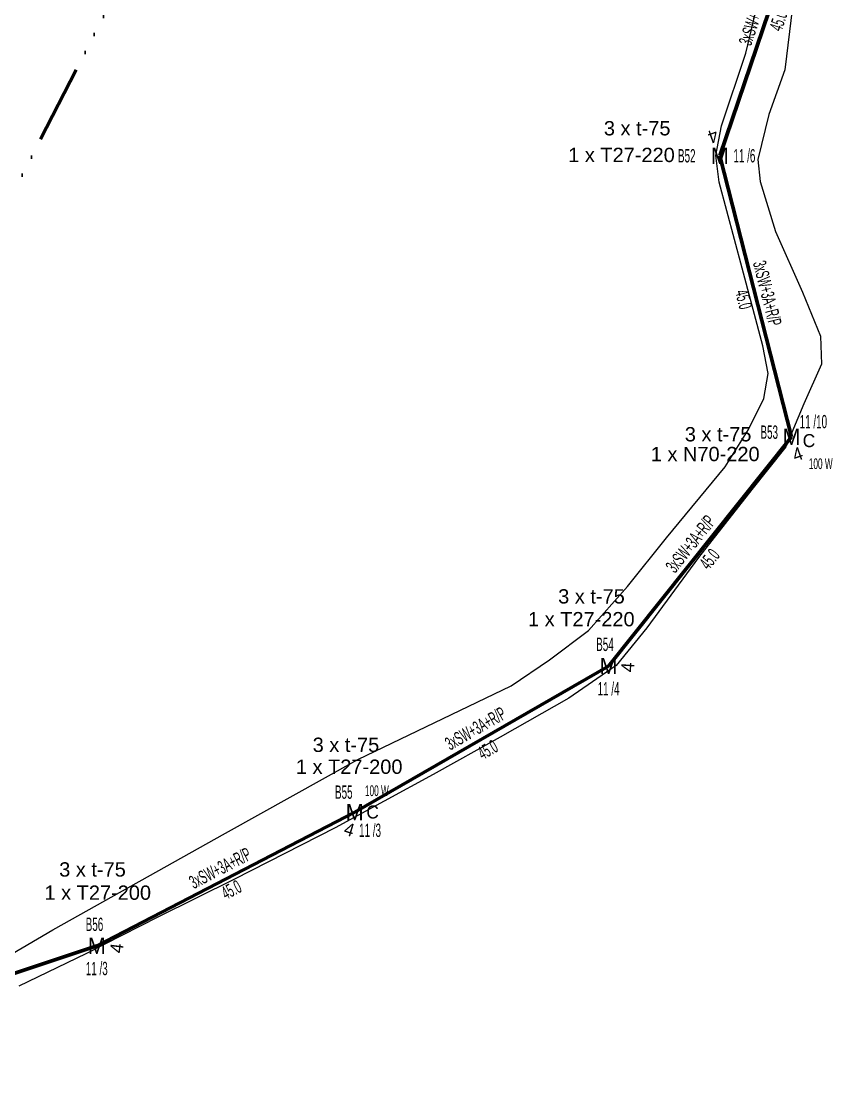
# Model space of a CAD drawing. Header units: millimetres. Extents: x 614452 to 616952, y 4151662 to 4153442.
# Drawn here: x 615285.9 to 615410.7, y 4152140 to 4152303.6 of the extents above; entities that cross this region are included whole.
import ezdxf
from ezdxf.enums import TextEntityAlignment as Align

# ---------------------------------------------------------------- set-up
doc = ezdxf.new("R2010")
doc.units = ezdxf.units.MM
doc.linetypes.add('ACAD_ISO14W100', pattern=[24, 12, -3, 0, -3, 0, -3, 0, -3])
for name, color, linetype, lineweight in [('DIREK_OG_YENI', 10, 'Continuous', 25), ('HAT_OG_HAVAI_YENI', 1, 'Continuous', 70), ('TRAFO_BOLGE_TUM', 254, 'ACAD_ISO14W100', 70)]:
    doc.layers.add(name, color=color, linetype=linetype, lineweight=lineweight)
doc.layers.add('LAMBA_GUCU', color=4, linetype='Continuous')
doc.layers.add('Unknown_Point_Feature', color=7, linetype='Continuous')
doc.styles.add('Direk', font='B_CAD')
doc.styles.get("Standard").update_dxf_attribs({"font": 'Arial'})

msp = doc.modelspace()

# ---------------------------------------------------------------- linework, layer by layer
at = {"color": 5}
for points in [[(615279.74, 4152157.57), (615290.7, 4152163.96), (615317.29, 4152178.81), (615337.63, 4152190.12), (615361.21, 4152201.45), (615367.13, 4152205.44), (615373.11, 4152209.95), (615379.11, 4152216.71), (615385.09, 4152224.21), (615394.12, 4152235.13), (615397.75, 4152240.87), (615400.1, 4152245.61), (615400.74, 4152249.5), (615399.92, 4152253.72), (615396.76, 4152265.67), (615393.24, 4152278.87), (615392.71, 4152282.98), (615393.59, 4152287.54), (615397.34, 4152298.71), (615400.15, 4152310.54)], [(615404.5, 4152305.83), (615403.3, 4152296.18), (615400.87, 4152289.3), (615399.18, 4152282.38), (615399.52, 4152278.98), (615401.88, 4152271.31), (615406.06, 4152261.96), (615408.79, 4152255.23), (615408.98, 4152250.9), (615406.25, 4152244.83), (615403.45, 4152238.22), (615398.25, 4152231.67), (615390.06, 4152221.2), (615382.1, 4152210.39), (615377.39, 4152204.6), (615370.1, 4152199.56), (615359.54, 4152193.56), (615349.23, 4152187.81), (615334.12, 4152179.62), (615318.64, 4152171.73), (615306.85, 4152165.89), (615295.79, 4152160.29), (615285.5, 4152155.32)]]:
    msp.add_lwpolyline(points, dxfattribs=at)
at = {"layer": 'HAT_OG_HAVAI_YENI'}
for p, q in [((615407.77, 4152325.62), (615393.31, 4152282.95)), ((615393.31, 4152282.95), (615404.34, 4152239.73)), ((615404.34, 4152239.73), (615376.2, 4152204.51)), ((615376.2, 4152204.51), (615337.15, 4152182.05)), ((615337.15, 4152182.05), (615297.47, 4152161.51)), ((615297.47, 4152161.51), (615255.27, 4152147.36))]:
    msp.add_line(p, q, dxfattribs=at)
at = {"layer": 'TRAFO_BOLGE_TUM', "flags": 128}
msp.add_lwpolyline([(615486.15, 4152669.73), (615486.14, 4152669.74), (616077.97, 4153209.43), (616078.15, 4153209.6), (616079.01, 4153210.2), (616079.07, 4153210.22), (616079.06, 4153210.23), (616244.06, 4153303.22), (616244.96, 4153303.63), (616245.97, 4153303.9), (616247.01, 4153303.99), (616248.05, 4153303.9), (616248.33, 4153303.83), (616248.33, 4153303.84), (616279.31, 4153296.85), (616280.04, 4153296.64), (616280.99, 4153296.2), (616281.85, 4153295.6), (616282.59, 4153294.86), (616283.19, 4153294), (616283.63, 4153293.05), (616283.9, 4153292.04), (616283.99, 4153291), (616283.9, 4153289.96), (616283.63, 4153288.95), (616283.19, 4153288.01), (616283.19, 4153288.01), (615803.49, 4152453.53), (615803.48, 4152453.52), (615803.31, 4152453.28), (615803.33, 4152453.27), (615607.27, 4152149.14), (615606.83, 4152148.54), (615606.09, 4152147.8), (615605.23, 4152147.2), (615604.28, 4152146.75), (615603.27, 4152146.48), (615602.57, 4152146.42), (615602.57, 4152146.4), (615216.37, 4152124.26), (615216.03, 4152124.25), (615214.99, 4152124.34), (615213.97, 4152124.61), (615213.03, 4152125.05), (615212.17, 4152125.65), (615211.43, 4152126.39), (615210.83, 4152127.25), (615210.39, 4152128.2), (615210.12, 4152129.21), (615210.03, 4152130.25), (615210.12, 4152131.29), (615210.39, 4152132.3), (615210.7, 4152132.98), (615210.69, 4152132.98), (615484.84, 4152668.05), (615484.98, 4152668.31), (615485.58, 4152669.17), (615486.15, 4152669.73), (615486.15, 4152669.73)], dxfattribs=at)

# ---------------------------------------------------------------- texts
at = {"layer": 'DIREK_OG_YENI', "color": 32, "style": 'Direk'}
for rotation, p in [(199.1234, (615392.28, 4152285.94)), (379.6154, (615405.28, 4152237.09)), (446.0658, (615379.13, 4152204.32)), (343.0008, (615336.33, 4152179.38)), (802.8527, (615300.54, 4152161.14))]:
    msp.add_text('4', height=2, rotation=rotation, dxfattribs=at).set_placement(p, align=Align.MIDDLE_CENTER)
at = {"layer": 'DIREK_OG_YENI', "width": 0.53}
for s, p in [('B52', (615388.23, 4152282.95)), ('11 /6', (615397.1, 4152282.95)), ('11 /10', (615407.71, 4152242.08)), ('B53', (615400.92, 4152240.46)), ('B54', (615375.65, 4152207.84)), ('11 /4', (615376.2, 4152201.01)), ('B55', (615335.47, 4152185.12)), ('11 /3', (615339.51, 4152179.26)), ('B56', (615297.12, 4152164.8)), ('11 /3', (615297.47, 4152158.01))]:
    msp.add_text(s, height=2.05, dxfattribs=at).set_placement(p, align=Align.MIDDLE_CENTER)
at = {"layer": 'DIREK_OG_YENI', "style": 'Direk'}
for p in [(615393.31, 4152282.95), (615404.34, 4152239.73), (615376.2, 4152204.51), (615337.15, 4152182.05), (615297.47, 4152161.51)]:
    msp.add_text('M', height=2.5, dxfattribs=at).set_placement(p, align=Align.MIDDLE_CENTER)
at = {"layer": 'DIREK_OG_YENI', "color": 4, "style": 'Direk'}
for p in [(615407.03, 4152239.16), (615339.9, 4152182.07)]:
    msp.add_text('C', height=2, dxfattribs=at).set_placement(p, align=Align.MIDDLE_CENTER)
at = {"layer": 'HAT_OG_HAVAI_YENI', "lineweight": 30, "width": 0.53}
for rotation, p in [(431.2708, (615399.74, 4152304.56, 307696.65)), (284.3164, (615399.64, 4152261.55, 307702.17)), (411.3817, (615389.61, 4152222.65, 307688.1)), (389.8967, (615356.25, 4152194.02, 307668.57)), (387.3688, (615316.92, 4152172.54, 307648.73))]:
    msp.add_text('3xSW+3A+R/P', height=2.05, rotation=rotation, dxfattribs=at).set_placement(p, align=Align.CENTER)
for rotation, p in [(431.2708, (615401.35, 4152304.01, 307696.65)), (284.3164, (615398, 4152261.13, 307702.17)), (411.3817, (615390.93, 4152221.59, 307688.1)), (389.8967, (615357.1, 4152192.54, 307668.57)), (387.3688, (615317.7, 4152171.03, 307648.73))]:
    msp.add_text('45.0', height=2.05, rotation=rotation, dxfattribs=at).set_placement(p, align=Align.TOP_CENTER)
at = {"layer": 'LAMBA_GUCU', "width": 0.55}
for p in [(615408.84, 4152235.61), (615340.56, 4152185.34)]:
    msp.add_text('100 W', height=1.65, dxfattribs=at).set_placement(p, align=Align.MIDDLE_CENTER)
at = {"layer": 'Unknown_Point_Feature', "color": 0}
for s, p in [('3 x t-75', (615375.48, 4152286.08)), ('1 x T27-220', (615369.99, 4152281.98)), ('3 x t-75', (615387.93, 4152239.04)), ('1 x N70-220', (615382.7, 4152236)), ('3 x t-75', (615368.45, 4152214.12)), ('1 x T27-220', (615363.81, 4152210.61)), ('3 x t-75', (615330.68, 4152191.3)), ('1 x T27-200', (615328.1, 4152187.93)), ('3 x t-75', (615291.69, 4152172.14)), ('1 x T27-200', (615289.42, 4152168.57))]:
    msp.add_text(s, height=2.2, dxfattribs=at).set_placement(p)

doc.saveas('drawing.dxf')
